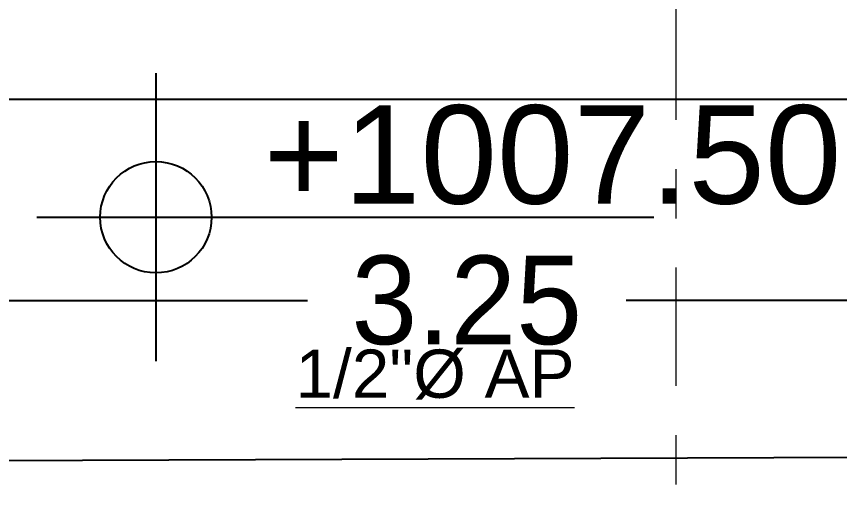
# Model space of a CAD drawing. Header units: millimetres. Extents: x -9559 to 23034, y -7226 to 22400.
# Drawn here: x 256.906 to 258.576, y 58.017 to 59.02 of the extents above; entities that cross this region are included whole.
import ezdxf

# ---------------------------------------------------------------- set-up
doc = ezdxf.new("R2010")
doc.units = ezdxf.units.MM
doc.header["$LTSCALE"] = 0.02
doc.linetypes.add('ACAD_ISO10W100', pattern=[18, 12, -3, 0, -3])
for name, color, linetype, lineweight in [('A-ANNO-DIMS', 251, 'Continuous', 9), ('G-ANNO-TEXT', 250, 'Continuous', 9), ('I-FURN', 9, 'Continuous', 9), ('IH-textos', 250, 'Continuous', 18), ('S-GRID', 253, 'ACAD_ISO10W100', 5)]:
    doc.layers.add(name, color=color, linetype=linetype, lineweight=lineweight)
doc.layers.add('CUADROS', color=251, linetype='Continuous', lineweight=20, transparency=0.2)
doc.layers.add('PC-NIVELES', color=251, linetype='Continuous')
doc.styles.add('Arial_4', font='arial.ttf', dxfattribs={"height": 0.105})
doc.styles.add('CUADROS', font='arial.ttf')
doc.styles.get("Standard").update_dxf_attribs({"font": 'GOTHIC.TTF'})
doc.dimstyles.get("Standard").update_dxf_attribs({"dimtxt": 0.18, "dimasz": 0.18, "dimexe": 0.18, "dimexo": 0.0625, "dimgap": 0.09, "dimtad": 0, "dimzin": 3, "dimdsep": 46, "dimtxsty": 'Standard', "dimblk": 'ARCHTICK', "dimcen": 0.09, "dimadec": 0, "dimazin": 0, "dimtfac": 1, "dimtofl": 0, "dimtmove": 0, "dimatfit": 3, "dimldrblk": 'ARCHTICK', "dimfxl": 1, "dimtolj": 1, "dimtzin": 0, "dimarcsym": 0})

# ---------------------------------------------------------------- blocks, each defined once
blk = doc.blocks.new('_ArchTick')
at = {"color": 0, "linetype": 'ByBlock', "const_width": 0.15}
blk.add_lwpolyline([(-0.5, -0.5), (0.5, 0.5)], dxfattribs=at)
blk = doc.blocks.new('*D457')
at = {"layer": 'A-ANNO-DIMS', "color": 0, "lineweight": -2, "transparency": 16777216}
for p, q in [((249.1196, 59.3426), (249.1196, 58.671)), ((259.4446, 59.3426), (259.4446, 58.671)), ((249.1196, 58.851), (253.9023, 58.851)), ((259.4446, 58.851), (254.662, 58.851))]:
    blk.add_line(p, q, dxfattribs=at)
at = {"layer": 'A-ANNO-DIMS', "color": 0, "lineweight": -2, "transparency": 16777216, "xscale": 0.18, "yscale": 0.18, "zscale": 0.18, "rotation": 180}
blk.add_blockref('_ArchTick', (249.1196, 58.851), dxfattribs=at)
at = {"layer": 'A-ANNO-DIMS', "color": 0, "lineweight": -2, "transparency": 16777216, "xscale": 0.18, "yscale": 0.18, "zscale": 0.18}
blk.add_blockref('_ArchTick', (259.4446, 58.851), dxfattribs=at)
at = {"layer": 'A-ANNO-DIMS', "color": 0, "transparency": 16777216, "insert": (254.2821, 58.851), "char_height": 0.18, "width": 2.56069, "attachment_point": 5}
blk.add_mtext('\\A1;10.33', dxfattribs=at)
blk = doc.blocks.new('*D460')
at = {"layer": 'A-ANNO-DIMS', "color": 0, "lineweight": -2, "transparency": 16777216}
for p, q in [((256.1946, 58.5926), (256.1946, 58.263)), ((259.4446, 58.5926), (259.4446, 58.263)), ((256.1946, 58.443), (257.4965, 58.443)), ((259.4446, 58.443), (258.1428, 58.443))]:
    blk.add_line(p, q, dxfattribs=at)
at = {"layer": 'A-ANNO-DIMS', "color": 0, "lineweight": -2, "transparency": 16777216, "xscale": 0.18, "yscale": 0.18, "zscale": 0.18, "rotation": 180}
blk.add_blockref('_ArchTick', (256.1946, 58.443), dxfattribs=at)
at = {"layer": 'A-ANNO-DIMS', "color": 0, "lineweight": -2, "transparency": 16777216, "xscale": 0.18, "yscale": 0.18, "zscale": 0.18}
blk.add_blockref('_ArchTick', (259.4446, 58.443), dxfattribs=at)
at = {"layer": 'A-ANNO-DIMS', "color": 0, "transparency": 16777216, "insert": (257.8196, 58.443), "char_height": 0.18, "width": 0.607447, "attachment_point": 5}
blk.add_mtext('\\A1;3.25', dxfattribs=at)
blk = doc.blocks.new('*D581')
at = {"layer": 'I-FURN', "color": 0, "lineweight": -2, "ltscale": 0.2, "transparency": 16777216}
for p, q in [((261.7257, 57.9583), (261.7244, 58.3153)), ((244.7179, 57.8965), (244.7166, 58.2536)), ((261.7251, 58.1353), (253.5772, 58.1058)), ((244.7172, 58.0736), (252.8651, 58.1032))]:
    blk.add_line(p, q, dxfattribs=at)
at = {"layer": 'I-FURN', "color": 0, "lineweight": -2, "ltscale": 0.2, "transparency": 16777216, "xscale": 0.18, "yscale": 0.18, "zscale": 0.18}
for p, rotation in [((261.7251, 58.1353), 0.2080555555559993), ((244.7172, 58.0736), 180.208055555556)]:
    blk.add_blockref('_ArchTick', p, dxfattribs=dict(at, rotation=rotation))
at = {"layer": 'I-FURN', "color": 0, "ltscale": 0.2, "transparency": 16777216, "insert": (253.2212, 58.1045), "char_height": 0.18, "attachment_point": 5, "rotation": 0.2081}
blk.add_mtext('\\A1;17.01', dxfattribs=at)
blk = doc.blocks.new('Nivel')
at = {"layer": 'IH-textos'}
h = blk.add_hatch(dxfattribs=at)
h.set_pattern_fill('ANGLE', color=256)
h.set_pattern_definition([(0, (-30.434, -5.986), (0, 6.985), [5.08, -1.905]), (90, (-30.434, -5.986), (-6.985, 4e-16), [5.08, -1.905])])
h.paths.add_polyline_path([(0, 0), (0, 0.113, 0.414214), (-0.113, 0)])
h.paths.add_polyline_path([(0.113, 0), (0, 0), (0, -0.113, 0.414214)])
at = {"layer": 'PC-NIVELES'}
for p, q in [((0, 0.2926), (0, -0.2922)), ((-0.2413, 0), (1.0109, 0))]:
    blk.add_line(p, q, dxfattribs=at)
blk.add_circle((0, 0), 0.113, dxfattribs=at)
at = {"layer": 'CUADROS', "style": 'CUADROS'}
blk.add_attdef('ACERA+997.00', (0.2185, 0.0274), '', height=0.2, dxfattribs=at)

msp = doc.modelspace()

# ---------------------------------------------------------------- linework, layer by layer
at = {"layer": 'S-GRID'}
msp.add_line((258.2446, 55.5697), (258.2446, 60.9813), dxfattribs=at)

# ---------------------------------------------------------------- block references
at = {"layer": 'I-FURN'}
msp.add_blockref('Nivel', (257.1886, 58.6121), dxfattribs=at).add_auto_attribs({'ACERA+997.00': '+1007.50'})

# ---------------------------------------------------------------- texts
at = {"layer": 'G-ANNO-TEXT', "style": 'Arial_4'}
msp.add_text('%%U1/2"Ø AP', height=0.098073, dxfattribs=at).set_placement((257.472, 58.2454, 1.1756))

# ---------------------------------------------------------------- dimensions: what is measured, and where the dimension line sits
at = {"layer": 'A-ANNO-DIMS'}
for base, p1, p2, picture, middle in [((259.4446438322, 58.8510083662), (249.1196438322, 59.4051284309), (259.4446438322, 59.4051284309), '*D457', (254.2821438322, 58.8510083662)), ((259.4446, 58.443), (256.1946, 58.6551), (259.4446, 58.6551), '*D460', (257.8196, 58.443))]:
    dim = msp.add_linear_dim(base=base, p1=p1, p2=p2, dimstyle='Standard', dxfattribs=at)
    dim.commit()
    dim.dimension.update_dxf_attribs({"geometry": picture, "text_midpoint": middle})
at = {"layer": 'I-FURN', "ltscale": 0.2}
dim = msp.add_aligned_dim(p1=(261.726, 57.8958), p2=(244.7181, 57.834), distance=-0.2396, dimstyle='Standard', dxfattribs=at)
dim.commit()
dim.dimension.update_dxf_attribs({"geometry": '*D581', "text_midpoint": (253.2212, 58.1045)})

doc.saveas('drawing.dxf')
